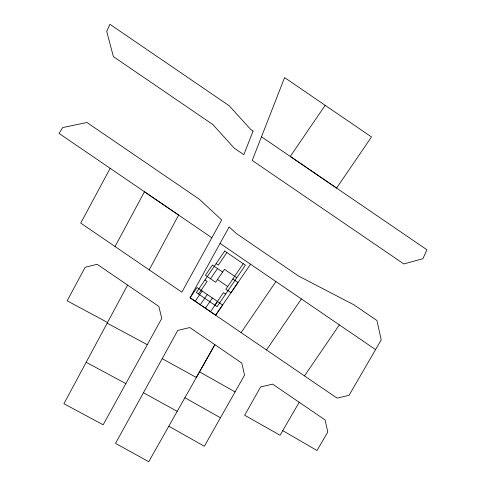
<?xml version="1.0" encoding="UTF-8"?>
<svg xmlns="http://www.w3.org/2000/svg" width="486" height="486" viewBox="0 0 486 486"><rect width="100%" height="100%" fill="white"/><g stroke="black" fill="none" stroke-linecap="round" stroke-linejoin="round"><path stroke-width="0.73" d="M261.468 136.779L426.957 249.804L422.899 258.692L403.811 263.934L252.234 160.441L284.589 77.596L371.492 136.955L336.585 188.07L290.276 156.431L325.177 105.322M110.158 168.308L80.749 223.11L181.855 292.171L221.665 219.97L199.284 199.199L86.939 122.49L62.706 127.569L59.043 133.407L211.86 237.769M115.054 246.524L144.457 191.751L178.641 215.067L149.208 269.87M127.599 285.069L63.933 403.726L103.166 424.794L161.759 318.433L158.837 306.405L97.157 264.299L85.153 267.27L67.159 300.81L107.528 322.491M266.51 349.969L336.98 398.089L349.033 395.343L381.212 339.848L376.929 320.517L353.936 304.825L298.641 276.084L236.117 233.365L229.161 226.901L190.075 297.766L266.498 349.963L301.363 298.933M162.203 358.656L196.338 377.47L214.879 344.671L148.759 461.7L115.522 443.384L177.773 330.437L189.801 327.54L241.803 363.066L244.555 375.143L204.351 446.276L168.806 426.198M282.749 430.639L280.1 435.268L244.652 415.244L260.593 386.978L272.646 384.128L325.098 419.947L327.771 432.03L317.024 450.516L282.749 430.639L299.206 402.274M198.537 294.012L207.121 281.449L204.952 279.972M226.865 252.532L218.287 265.095L216.118 263.619M195.19 301.241L202.17 291.023M210.547 278.757L217.528 268.533M200.299 304.734L207.279 294.51M205.414 308.221L212.388 298.003M214.891 305.178L223.469 292.615L225.638 294.097M234.641 276.267L243.219 263.704M210.523 311.708L217.503 301.49M234.702 276.303L225.875 289.225L230.984 292.718L237.964 282.494L232.855 279.007M215.632 315.201L222.612 304.977L197.061 287.53L190.081 297.754L215.632 315.201L250.551 264.202M241.105 332.612L275.933 281.546M304.503 375.915L339.356 324.873M107.181 323.16L147.307 344.695M86.162 362.295L125.868 383.606M143.443 392.718L177.202 411.356M199.503 371.851L235.072 391.929M184.899 397.718L220.444 417.79M220.055 243.389L375.569 349.604M236.804 277.743L224.477 269.329L215.656 282.245L205.432 275.264L212.412 265.046L222.637 272.026M217.497 279.547L227.721 286.527M253.078 131.038L243.844 154.7L234.264 148.163L212.825 124.525L113.402 56.625L106.695 31.377L109.933 24.3L229.192 105.741L250.648 129.379L253.078 131.038M224.696 251.055L196.374 292.536L217.06 306.66L245.387 265.18L224.696 251.055"/></g></svg>
